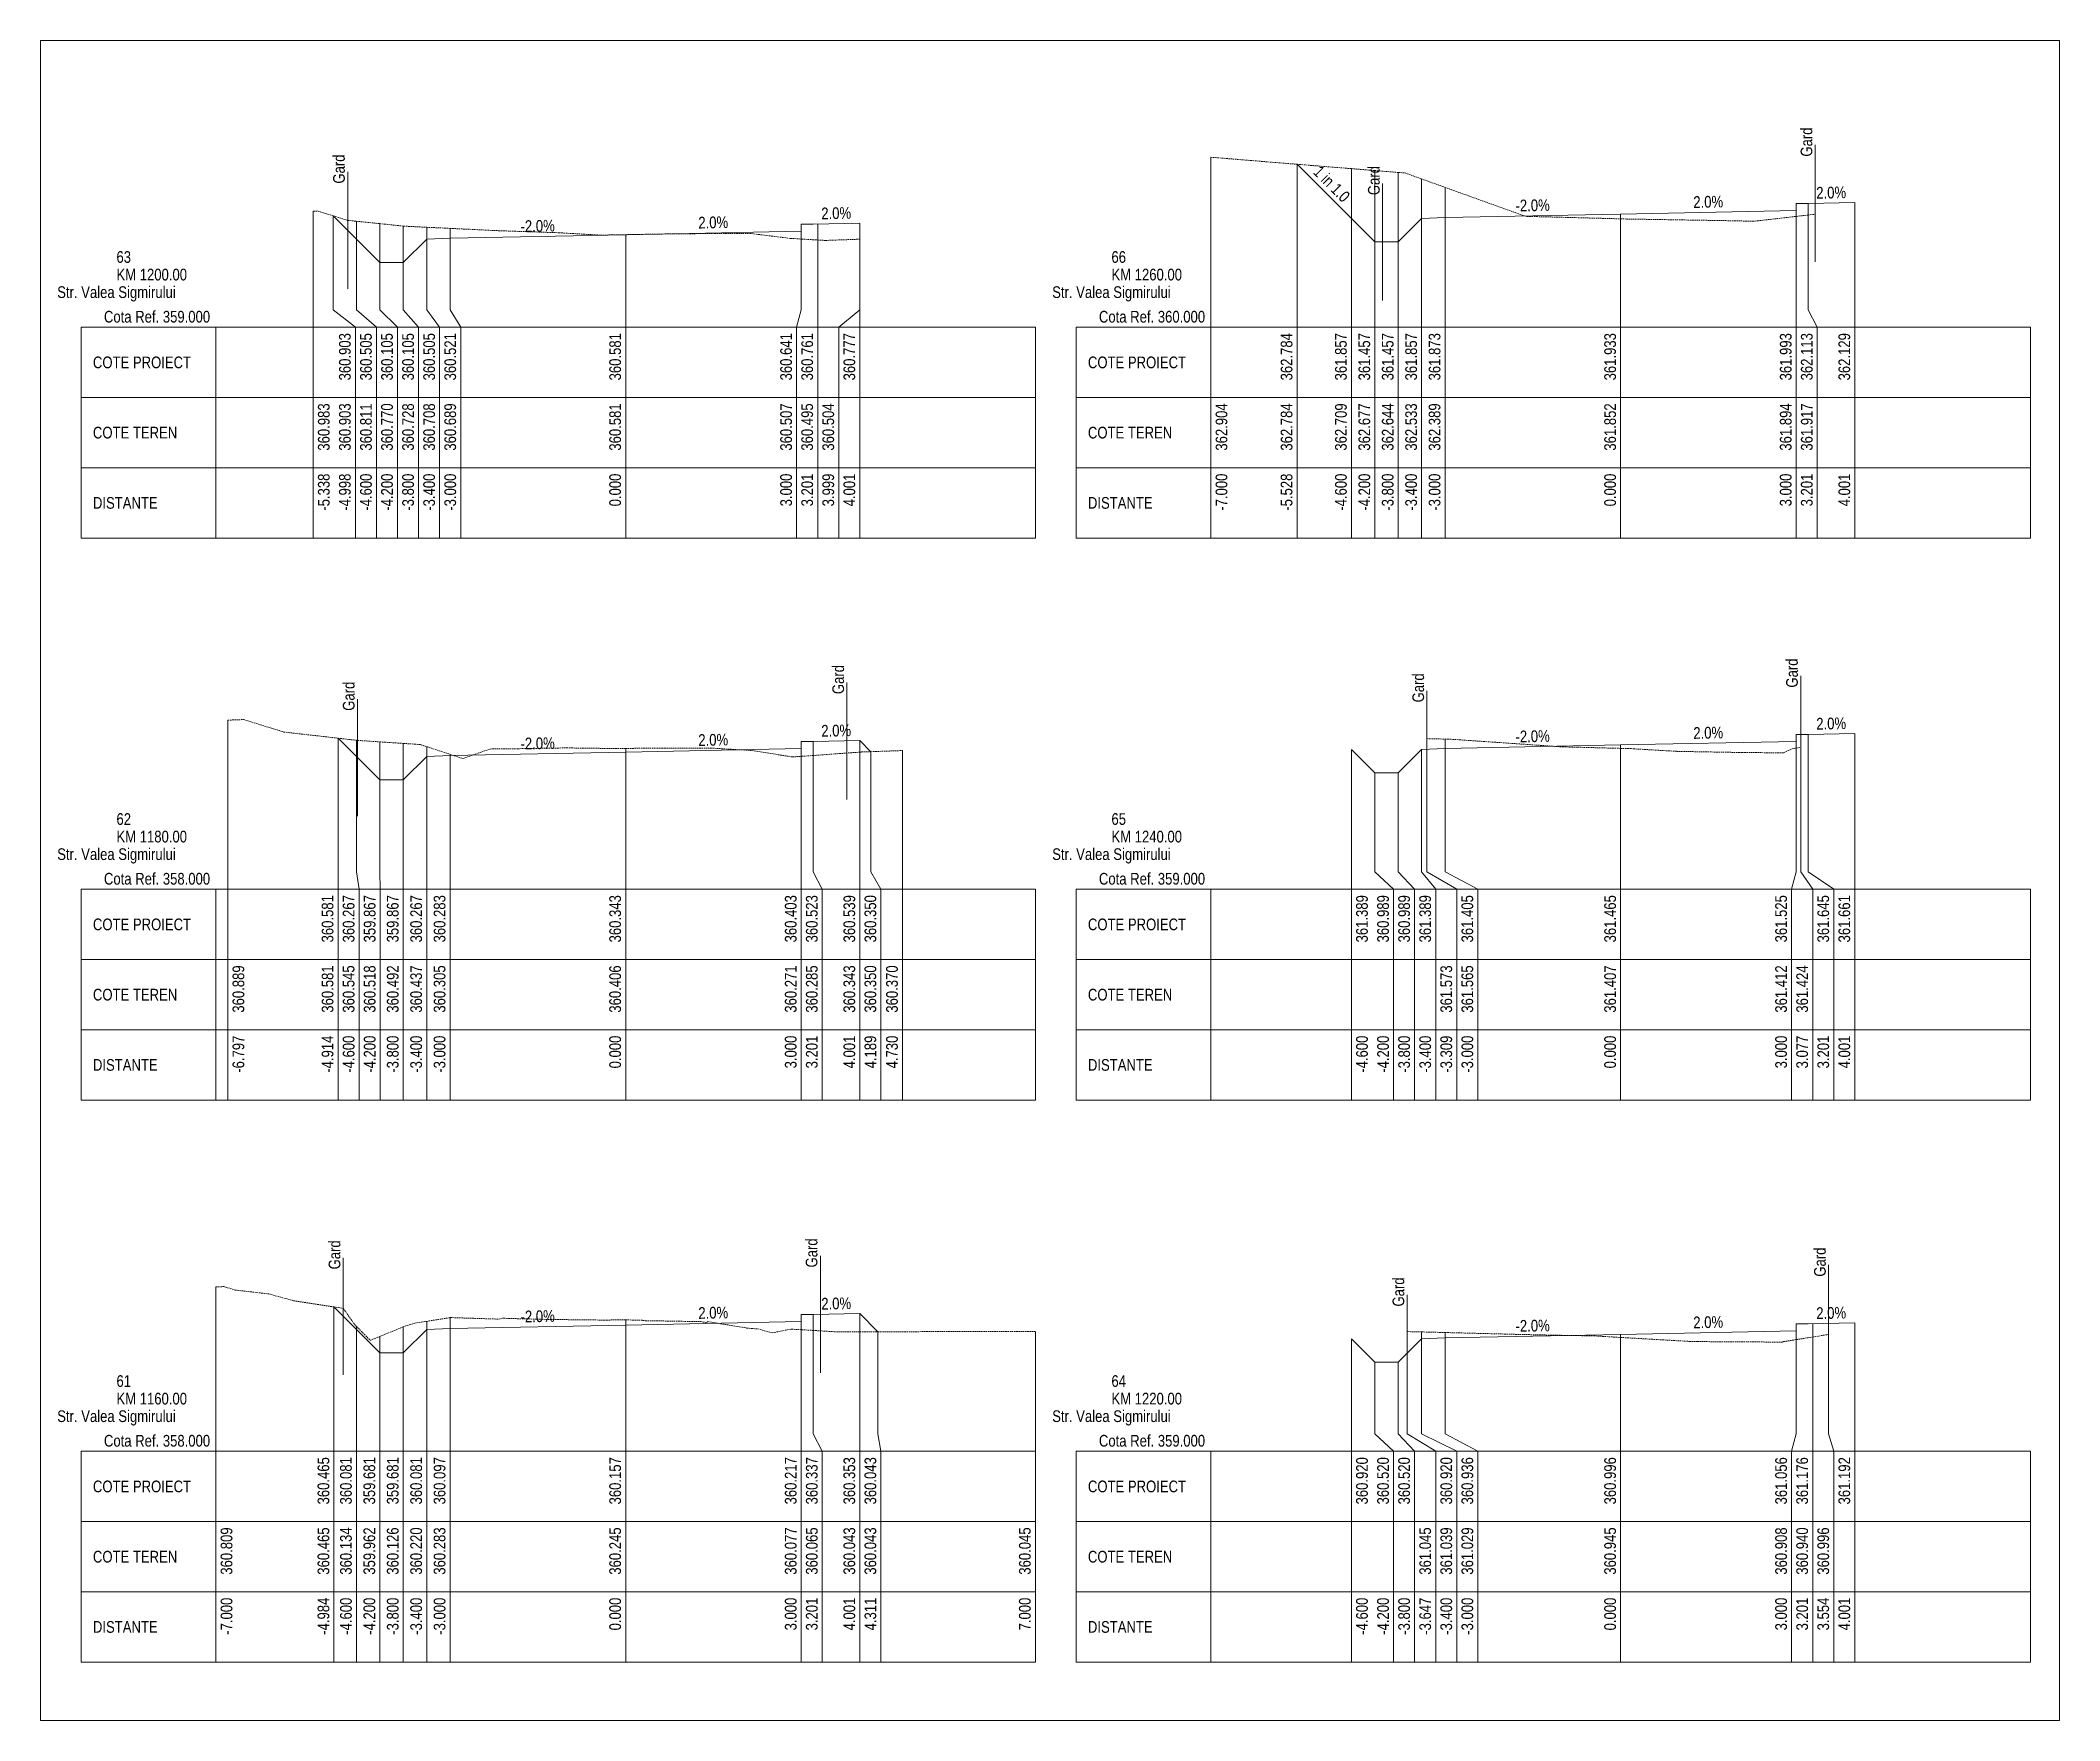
# Paper-space layout 'Str. Valea Sigmirului-XS-11' of a CAD drawing. Extents: x 0 to 345, y 0 to 287.
import ezdxf
from ezdxf.enums import TextEntityAlignment as Align

# ---------------------------------------------------------------- set-up
doc = ezdxf.new("R2010")
doc.units = 0
doc.linetypes.add('DASHED2', pattern=[0.375, 0.25, -0.125])
doc.layers.add('ARD-No Plot', color=1, linetype='Continuous', lineweight=0, plot=False)
for name, color, linetype, lineweight in [('Cartus', 7, 'Continuous', 0), ('DESIGN-TEXT', 7, 'Continuous', 0), ('EXISTING-TEXT', 7, 'Continuous', 0), ('LINES', 7, 'Continuous', 0), ('Text', 7, 'Continuous', 0), ('X-RL', 7, 'Continuous', 0), ('XPLOT-DESIGN', 5, 'Continuous', 0), ('XPLOT-EXISTING', 3, 'DASHED2', 0), ('XPLOT-GRADE', 7, 'Continuous', 0), ('XPLOT-KM', 7, 'Continuous', 0), ('XPLOT-TITLE', 7, 'Continuous', 0)]:
    doc.layers.add(name, color=color, linetype=linetype, lineweight=lineweight)
doc.styles.add('Arial', font='arial.ttf', dxfattribs={"width": 0.8})

# ---------------------------------------------------------------- blocks, each defined once
blk = doc.blocks.new('A3_TRANSV_ALIN_TIRENA')
at = {"layer": 'Cartus'}
blk.add_lwpolyline([(0, 0), (0, 287), (345, 287), (345, 0)], close=True, dxfattribs=at)

psp = doc.layouts.new('Str. Valea Sigmirului-XS-11')

# ---------------------------------------------------------------- linework, layer by layer
at = {"layer": 'LINES'}
for p, q in [((303.25, 269.15), (303.25, 249.15)), ((200, 241), (200, 267.04)), ((200, 241), (200, 267.04)), ((200, 241), (200, 267.04)), ((200, 241), (200, 267.04)), ((214.72, 241), (214.72, 265.84)), ((214.72, 241), (214.72, 265.84)), ((214.72, 241), (214.72, 265.84)), ((52.51, 264.54), (52.51, 244.54)), ((224, 241), (224, 265.09)), ((224, 241), (224, 265.09)), ((224, 241), (224, 265.09)), ((228, 241), (228, 264.77)), ((228, 241), (228, 264.77)), ((228, 241), (228, 264.77)), ((229.33, 262.57), (229.33, 242.57)), ((232, 241), (232, 264.44)), ((232, 241), (232, 264.44)), ((232, 241), (232, 264.44)), ((236, 241), (236, 263.33)), ((236, 241), (236, 263.33)), ((236, 241), (236, 263.33)), ((240, 241), (240, 261.89)), ((240, 241), (240, 261.89)), ((240, 241), (240, 261.89)), ((302.01, 241), (302.01, 259.13)), ((302.01, 241), (302.01, 259.13)), ((302.01, 241), (302.01, 259.13)), ((310.01, 241), (310.01, 259.29)), ((46.62, 241), (46.62, 257.83)), ((46.62, 241), (46.62, 257.83)), ((50.02, 241), (50.02, 257.03)), ((50.02, 241), (50.02, 257.03)), ((50.02, 241), (50.02, 257.03)), ((54, 241), (54, 256.11)), ((54, 241), (54, 256.11)), ((54, 241), (54, 256.11)), ((58, 241), (58, 255.7)), ((58, 241), (58, 255.7)), ((58, 241), (58, 255.7)), ((132.81, 202), (132.81, 255.61)), ((132.81, 202), (132.81, 255.61)), ((132.81, 202), (132.81, 255.61)), ((140.01, 241), (140.01, 255.77)), ((270, 241), (270, 257.33)), ((270, 241), (270, 257.33)), ((270, 241), (270, 257.33)), ((300, 241), (300, 257.93)), ((300, 241), (300, 257.93)), ((300, 241), (300, 257.93)), ((62, 241), (62, 255.28)), ((62, 241), (62, 255.28)), ((62, 241), (62, 255.28)), ((66, 241), (66, 255.08)), ((66, 241), (66, 255.08)), ((66, 241), (66, 255.08)), ((70, 241), (70, 254.89)), ((70, 241), (70, 254.89)), ((70, 241), (70, 254.89)), ((100, 241), (100, 253.81)), ((100, 241), (100, 253.81)), ((100, 241), (100, 253.81)), ((130, 241), (130, 254.41)), ((130, 241), (130, 254.41)), ((130, 241), (130, 254.41)), ((139.99, 241), (139.99, 253.04)), ((139.99, 241), (139.99, 253.04)), ((46.62, 238), (46.62, 241)), ((46.62, 238), (46.62, 241)), ((53.82, 238), (50.02, 241)), ((53.82, 238), (50.02, 241)), ((53.82, 238), (50.02, 241)), ((57.42, 238), (54, 241)), ((57.42, 238), (54, 241)), ((57.42, 238), (54, 241)), ((61.02, 238), (58, 241)), ((61.02, 238), (58, 241)), ((61.02, 238), (58, 241)), ((64.62, 238), (62, 241)), ((64.62, 238), (62, 241)), ((64.62, 238), (62, 241)), ((68.22, 238), (66, 241)), ((68.22, 238), (66, 241)), ((68.22, 238), (66, 241)), ((71.82, 238), (70, 241)), ((71.82, 238), (70, 241)), ((71.82, 238), (70, 241)), ((100, 238), (100, 241)), ((100, 238), (100, 241)), ((100, 238), (100, 241)), ((129.21, 238), (130, 241)), ((129.21, 238), (130, 241)), ((129.21, 238), (130, 241)), ((136.41, 238), (139.99, 241)), ((136.41, 238), (139.99, 241)), ((140.01, 238), (140.01, 241)), ((200, 238), (200, 241)), ((200, 238), (200, 241)), ((200, 238), (200, 241)), ((200, 238), (200, 241)), ((214.72, 238), (214.72, 241)), ((214.72, 238), (214.72, 241)), ((214.72, 238), (214.72, 241)), ((224, 238), (224, 241)), ((224, 238), (224, 241)), ((224, 238), (224, 241)), ((228, 238), (228, 241)), ((228, 238), (228, 241)), ((228, 238), (228, 241)), ((232, 238), (232, 241)), ((232, 238), (232, 241)), ((232, 238), (232, 241)), ((236, 238), (236, 241)), ((236, 238), (236, 241)), ((236, 238), (236, 241)), ((240, 238), (240, 241)), ((240, 238), (240, 241)), ((240, 238), (240, 241)), ((270, 238), (270, 241)), ((270, 238), (270, 241)), ((270, 238), (270, 241)), ((300, 238), (300, 241)), ((300, 238), (300, 241)), ((300, 238), (300, 241)), ((303.6, 238), (302.01, 241)), ((303.6, 238), (302.01, 241)), ((303.6, 238), (302.01, 241)), ((310.01, 238), (310.01, 241)), ((6.98, 226), (6.98, 238)), ((6.98, 238), (30, 238)), ((30, 202), (30, 238)), ((30, 238), (170, 238)), ((46.62, 202), (46.62, 238)), ((46.62, 202), (46.62, 238)), ((53.82, 202), (53.82, 238)), ((53.82, 202), (53.82, 238)), ((53.82, 202), (53.82, 238)), ((57.42, 202), (57.42, 238)), ((57.42, 202), (57.42, 238)), ((57.42, 202), (57.42, 238)), ((61.02, 202), (61.02, 238)), ((61.02, 202), (61.02, 238)), ((61.02, 202), (61.02, 238)), ((64.62, 202), (64.62, 238)), ((64.62, 202), (64.62, 238)), ((64.62, 202), (64.62, 238)), ((68.22, 202), (68.22, 238)), ((68.22, 202), (68.22, 238)), ((68.22, 202), (68.22, 238)), ((71.82, 202), (71.82, 238)), ((71.82, 202), (71.82, 238)), ((71.82, 202), (71.82, 238)), ((100, 202), (100, 238)), ((100, 202), (100, 238)), ((100, 202), (100, 238)), ((129.21, 202), (129.21, 238)), ((129.21, 202), (129.21, 238)), ((129.21, 202), (129.21, 238)), ((136.41, 202), (136.41, 238)), ((136.41, 202), (136.41, 238)), ((140.01, 202), (140.01, 238)), ((170, 202), (170, 238)), ((176.98, 226), (176.98, 238)), ((176.98, 238), (200, 238)), ((200, 202), (200, 238)), ((200, 202), (200, 238)), ((200, 202), (200, 238)), ((200, 202), (200, 238)), ((200, 202), (200, 238)), ((200, 238), (340, 238)), ((214.72, 202), (214.72, 238)), ((214.72, 202), (214.72, 238)), ((214.72, 202), (214.72, 238)), ((224, 202), (224, 238)), ((224, 202), (224, 238)), ((224, 202), (224, 238)), ((228, 202), (228, 238)), ((228, 202), (228, 238)), ((228, 202), (228, 238)), ((232, 202), (232, 238)), ((232, 202), (232, 238)), ((232, 202), (232, 238)), ((236, 202), (236, 238)), ((236, 202), (236, 238)), ((236, 202), (236, 238)), ((240, 202), (240, 238)), ((240, 202), (240, 238)), ((240, 202), (240, 238)), ((270, 202), (270, 238)), ((270, 202), (270, 238)), ((270, 202), (270, 238)), ((300, 202), (300, 238)), ((300, 202), (300, 238)), ((300, 202), (300, 238)), ((303.6, 202), (303.6, 238)), ((303.6, 202), (303.6, 238)), ((303.6, 202), (303.6, 238)), ((310.01, 202), (310.01, 238)), ((340, 202), (340, 238)), ((6.98, 214), (6.98, 226)), ((6.98, 226), (30, 226)), ((30, 226), (6.98, 226)), ((30, 226), (170, 226)), ((176.98, 214), (176.98, 226)), ((176.98, 226), (200, 226)), ((200, 226), (176.98, 226)), ((200, 226), (340, 226)), ((6.98, 202), (6.98, 214)), ((6.98, 214), (30, 214)), ((30, 214), (6.98, 214)), ((30, 214), (170, 214)), ((176.98, 202), (176.98, 214)), ((176.98, 214), (200, 214)), ((200, 214), (176.98, 214)), ((200, 214), (340, 214)), ((30, 202), (6.98, 202)), ((30, 202), (170, 202)), ((200, 202), (176.98, 202)), ((200, 202), (340, 202)), ((137.81, 177.34), (137.81, 157.34)), ((300.77, 178.45), (300.77, 158.45)), ((54.18, 174.49), (54.18, 154.49)), ((236.91, 175.92), (236.91, 155.92)), ((32.03, 145), (32.03, 170.89)), ((32.03, 145), (32.03, 170.89)), ((50.86, 145), (50.86, 167.81)), ((50.86, 145), (50.86, 167.81)), ((50.86, 145), (50.86, 167.81)), ((54, 145), (54, 167.45)), ((54, 145), (54, 167.45)), ((54, 145), (54, 167.45)), ((58, 145), (58, 167.18)), ((58, 145), (58, 167.18)), ((58, 145), (58, 167.18)), ((62, 145), (62, 166.92)), ((62, 145), (62, 166.92)), ((62, 145), (62, 166.92)), ((66, 145), (66, 166.37)), ((66, 145), (66, 166.37)), ((66, 145), (66, 166.37)), ((100, 145), (100, 166.06)), ((100, 145), (100, 166.06)), ((100, 145), (100, 166.06)), ((130, 145), (130, 166.03)), ((130, 145), (130, 166.03)), ((130, 145), (130, 166.03)), ((132.01, 145), (132.01, 167.23)), ((132.01, 145), (132.01, 167.23)), ((132.01, 145), (132.01, 167.23)), ((140.01, 145), (140.01, 167.39)), ((140.01, 145), (140.01, 167.39)), ((140.01, 145), (140.01, 167.39)), ((147.3, 145), (147.3, 165.7)), ((147.3, 145), (147.3, 165.7)), ((224, 145), (224, 165.89)), ((236, 145), (236, 165.89)), ((236.91, 145), (236.91, 167.73)), ((236.91, 145), (236.91, 167.73)), ((240, 145), (240, 167.65)), ((240, 145), (240, 167.65)), ((240, 145), (240, 167.65)), ((270, 145), (270, 166.65)), ((270, 145), (270, 166.65)), ((270, 145), (270, 166.65)), ((300, 145), (300, 167.25)), ((300, 145), (300, 167.25)), ((300, 145), (300, 167.25)), ((300.77, 145), (300.77, 166.24)), ((300.77, 145), (300.77, 166.24)), ((302.01, 145), (302.01, 168.45)), ((310.01, 145), (310.01, 168.61)), ((70, 145), (70, 165.05)), ((70, 145), (70, 165.05)), ((70, 145), (70, 165.05)), ((141.89, 145), (141.89, 165.5)), ((141.89, 145), (141.89, 165.5)), ((141.89, 145), (141.89, 165.5)), ((228, 145), (228, 161.89)), ((232, 145), (232, 161.89)), ((32.03, 142), (32.03, 145)), ((32.03, 142), (32.03, 145)), ((50.86, 142), (50.86, 145)), ((50.86, 142), (50.86, 145)), ((50.86, 142), (50.86, 145)), ((54.46, 142), (54, 145)), ((54.46, 142), (54, 145)), ((54.46, 142), (54, 145)), ((58.06, 142), (58, 145)), ((58.06, 142), (58, 145)), ((58.06, 142), (58, 145)), ((62, 142), (62, 145)), ((62, 142), (62, 145)), ((62, 142), (62, 145)), ((66, 142), (66, 145)), ((66, 142), (66, 145)), ((66, 142), (66, 145)), ((70, 142), (70, 145)), ((70, 142), (70, 145)), ((70, 142), (70, 145)), ((100, 142), (100, 145)), ((100, 142), (100, 145)), ((100, 142), (100, 145)), ((130, 142), (130, 145)), ((130, 142), (130, 145)), ((130, 142), (130, 145)), ((133.6, 142), (132.01, 145)), ((133.6, 142), (132.01, 145)), ((133.6, 142), (132.01, 145)), ((140.01, 142), (140.01, 145)), ((140.01, 142), (140.01, 145)), ((140.01, 142), (140.01, 145)), ((143.61, 142), (141.89, 145)), ((143.61, 142), (141.89, 145)), ((143.61, 142), (141.89, 145)), ((147.3, 142), (147.3, 145)), ((147.3, 142), (147.3, 145)), ((224, 142), (224, 145)), ((231.2, 142), (228, 145)), ((234.8, 142), (232, 145)), ((238.4, 142), (236, 145)), ((242, 142), (236.91, 145)), ((242, 142), (236.91, 145)), ((245.6, 142), (240, 145)), ((245.6, 142), (240, 145)), ((245.6, 142), (240, 145)), ((270, 142), (270, 145)), ((270, 142), (270, 145)), ((270, 142), (270, 145)), ((299.21, 142), (300, 145)), ((299.21, 142), (300, 145)), ((299.21, 142), (300, 145)), ((302.81, 142), (300.77, 145)), ((302.81, 142), (300.77, 145)), ((306.41, 142), (302.01, 145)), ((310.01, 142), (310.01, 145)), ((6.98, 130), (6.98, 142)), ((6.98, 142), (30, 142)), ((30, 106), (30, 142)), ((30, 142), (170, 142)), ((32.03, 106), (32.03, 142)), ((32.03, 106), (32.03, 142)), ((50.86, 106), (50.86, 142)), ((50.86, 106), (50.86, 142)), ((50.86, 106), (50.86, 142)), ((54.46, 106), (54.46, 142)), ((54.46, 106), (54.46, 142)), ((54.46, 106), (54.46, 142)), ((58.06, 106), (58.06, 142)), ((58.06, 106), (58.06, 142)), ((58.06, 106), (58.06, 142)), ((62, 106), (62, 142)), ((62, 106), (62, 142)), ((62, 106), (62, 142)), ((66, 106), (66, 142)), ((66, 106), (66, 142)), ((66, 106), (66, 142)), ((70, 106), (70, 142)), ((70, 106), (70, 142)), ((70, 106), (70, 142)), ((100, 106), (100, 142)), ((100, 106), (100, 142)), ((100, 106), (100, 142)), ((130, 106), (130, 142)), ((130, 106), (130, 142)), ((130, 106), (130, 142)), ((133.6, 106), (133.6, 142)), ((133.6, 106), (133.6, 142)), ((133.6, 106), (133.6, 142)), ((140.01, 106), (140.01, 142)), ((140.01, 106), (140.01, 142)), ((140.01, 106), (140.01, 142)), ((143.61, 106), (143.61, 142)), ((143.61, 106), (143.61, 142)), ((143.61, 106), (143.61, 142)), ((147.3, 106), (147.3, 142)), ((147.3, 106), (147.3, 142)), ((170, 106), (170, 142)), ((176.98, 130), (176.98, 142)), ((176.98, 142), (200, 142)), ((200, 106), (200, 142)), ((200, 142), (340, 142)), ((224, 106), (224, 142)), ((231.2, 106), (231.2, 142)), ((234.8, 106), (234.8, 142)), ((238.4, 106), (238.4, 142)), ((242, 106), (242, 142)), ((242, 106), (242, 142)), ((245.6, 106), (245.6, 142)), ((245.6, 106), (245.6, 142)), ((245.6, 106), (245.6, 142)), ((270, 106), (270, 142)), ((270, 106), (270, 142)), ((270, 106), (270, 142)), ((299.21, 106), (299.21, 142)), ((299.21, 106), (299.21, 142)), ((299.21, 106), (299.21, 142)), ((302.81, 106), (302.81, 142)), ((302.81, 106), (302.81, 142)), ((306.41, 106), (306.41, 142)), ((310.01, 106), (310.01, 142)), ((340, 106), (340, 142)), ((6.98, 118), (6.98, 130)), ((6.98, 130), (30, 130)), ((30, 130), (6.98, 130)), ((30, 130), (170, 130)), ((176.98, 118), (176.98, 130)), ((176.98, 130), (200, 130)), ((200, 130), (176.98, 130)), ((200, 130), (340, 130)), ((6.98, 106), (6.98, 118)), ((6.98, 118), (30, 118)), ((30, 118), (6.98, 118)), ((30, 118), (170, 118)), ((176.98, 106), (176.98, 118)), ((176.98, 118), (200, 118)), ((200, 118), (176.98, 118)), ((200, 118), (340, 118)), ((30, 106), (6.98, 106)), ((30, 106), (170, 106)), ((200, 106), (176.98, 106)), ((200, 106), (340, 106)), ((133.26, 79.4), (133.26, 59.4)), ((51.75, 79.07), (51.75, 59.07)), ((305.54, 77.83), (305.54, 57.83)), ((30, 49), (30, 74.09)), ((30, 49), (30, 74.09)), ((233.53, 72.73), (233.53, 52.73)), ((50.16, 49), (50.16, 70.65)), ((50.16, 49), (50.16, 70.65)), ((50.16, 49), (50.16, 70.65)), ((132.01, 49), (132.01, 69.37)), ((132.01, 49), (132.01, 69.37)), ((132.01, 49), (132.01, 69.37)), ((140.01, 49), (140.01, 69.53)), ((140.01, 49), (140.01, 69.53)), ((140.01, 49), (140.01, 69.53)), ((54, 49), (54, 67.34)), ((54, 49), (54, 67.34)), ((54, 49), (54, 67.34)), ((58, 49), (58, 65.62)), ((58, 49), (58, 65.62)), ((58, 49), (58, 65.62)), ((62, 49), (62, 67.26)), ((62, 49), (62, 67.26)), ((62, 49), (62, 67.26)), ((66, 49), (66, 68.2)), ((66, 49), (66, 68.2)), ((66, 49), (66, 68.2)), ((70, 49), (70, 68.83)), ((70, 49), (70, 68.83)), ((70, 49), (70, 68.83)), ((100, 49), (100, 68.45)), ((100, 49), (100, 68.45)), ((100, 49), (100, 68.45)), ((130, 49), (130, 68.17)), ((130, 49), (130, 68.17)), ((130, 49), (130, 68.17)), ((143.11, 49), (143.11, 66.43)), ((143.11, 49), (143.11, 66.43)), ((143.11, 49), (143.11, 66.43)), ((170, 49), (170, 66.45)), ((170, 49), (170, 66.45)), ((233.53, 49), (233.53, 66.45)), ((233.53, 49), (233.53, 66.45)), ((236, 49), (236, 66.39)), ((236, 49), (236, 66.39)), ((236, 49), (236, 66.39)), ((240, 49), (240, 66.29)), ((240, 49), (240, 66.29)), ((240, 49), (240, 66.29)), ((270, 49), (270, 65.96)), ((270, 49), (270, 65.96)), ((270, 49), (270, 65.96)), ((300, 49), (300, 66.56)), ((300, 49), (300, 66.56)), ((300, 49), (300, 66.56)), ((302.81, 10), (302.81, 67.76)), ((302.81, 10), (302.81, 67.76)), ((302.81, 10), (302.81, 67.76)), ((305.54, 49), (305.54, 65.96)), ((305.54, 49), (305.54, 65.96)), ((310.01, 49), (310.01, 67.92)), ((224, 49), (224, 65.2)), ((228, 49), (228, 61.2)), ((232, 49), (232, 61.2)), ((30, 46), (30, 49)), ((30, 46), (30, 49)), ((50.16, 46), (50.16, 49)), ((50.16, 46), (50.16, 49)), ((50.16, 46), (50.16, 49)), ((54, 46), (54, 49)), ((54, 46), (54, 49)), ((54, 46), (54, 49)), ((58, 46), (58, 49)), ((58, 46), (58, 49)), ((58, 46), (58, 49)), ((62, 46), (62, 49)), ((62, 46), (62, 49)), ((62, 46), (62, 49)), ((66, 46), (66, 49)), ((66, 46), (66, 49)), ((66, 46), (66, 49)), ((70, 46), (70, 49)), ((70, 46), (70, 49)), ((70, 46), (70, 49)), ((100, 46), (100, 49)), ((100, 46), (100, 49)), ((100, 46), (100, 49)), ((130, 46), (130, 49)), ((130, 46), (130, 49)), ((130, 46), (130, 49)), ((133.6, 46), (132.01, 49)), ((133.6, 46), (132.01, 49)), ((133.6, 46), (132.01, 49)), ((140.01, 46), (140.01, 49)), ((140.01, 46), (140.01, 49)), ((140.01, 46), (140.01, 49)), ((143.61, 46), (143.11, 49)), ((143.61, 46), (143.11, 49)), ((143.61, 46), (143.11, 49)), ((170, 46), (170, 49)), ((170, 46), (170, 49)), ((224, 46), (224, 49)), ((231.2, 46), (228, 49)), ((234.8, 46), (232, 49)), ((238.4, 46), (233.53, 49)), ((238.4, 46), (233.53, 49)), ((242, 46), (236, 49)), ((242, 46), (236, 49)), ((242, 46), (236, 49)), ((245.6, 46), (240, 49)), ((245.6, 46), (240, 49)), ((245.6, 46), (240, 49)), ((270, 46), (270, 49)), ((270, 46), (270, 49)), ((270, 46), (270, 49)), ((299.21, 46), (300, 49)), ((299.21, 46), (300, 49)), ((299.21, 46), (300, 49)), ((306.41, 46), (305.54, 49)), ((306.41, 46), (305.54, 49)), ((310.01, 46), (310.01, 49)), ((6.98, 34), (6.98, 46)), ((6.98, 46), (30, 46)), ((30, 10), (30, 46)), ((30, 10), (30, 46)), ((30, 10), (30, 46)), ((30, 46), (170, 46)), ((50.16, 10), (50.16, 46)), ((50.16, 10), (50.16, 46)), ((50.16, 10), (50.16, 46)), ((54, 10), (54, 46)), ((54, 10), (54, 46)), ((54, 10), (54, 46)), ((58, 10), (58, 46)), ((58, 10), (58, 46)), ((58, 10), (58, 46)), ((62, 10), (62, 46)), ((62, 10), (62, 46)), ((62, 10), (62, 46)), ((66, 10), (66, 46)), ((66, 10), (66, 46)), ((66, 10), (66, 46)), ((70, 10), (70, 46)), ((70, 10), (70, 46)), ((70, 10), (70, 46)), ((100, 10), (100, 46)), ((100, 10), (100, 46)), ((100, 10), (100, 46)), ((130, 10), (130, 46)), ((130, 10), (130, 46)), ((130, 10), (130, 46)), ((133.6, 10), (133.6, 46)), ((133.6, 10), (133.6, 46)), ((133.6, 10), (133.6, 46)), ((140.01, 10), (140.01, 46)), ((140.01, 10), (140.01, 46)), ((140.01, 10), (140.01, 46)), ((143.61, 10), (143.61, 46)), ((143.61, 10), (143.61, 46)), ((143.61, 10), (143.61, 46)), ((170, 10), (170, 46)), ((170, 10), (170, 46)), ((170, 10), (170, 46)), ((176.98, 34), (176.98, 46)), ((176.98, 46), (200, 46)), ((200, 10), (200, 46)), ((200, 46), (340, 46)), ((224, 10), (224, 46)), ((231.2, 10), (231.2, 46)), ((234.8, 10), (234.8, 46)), ((238.4, 10), (238.4, 46)), ((238.4, 10), (238.4, 46)), ((242, 10), (242, 46)), ((242, 10), (242, 46)), ((242, 10), (242, 46)), ((245.6, 10), (245.6, 46)), ((245.6, 10), (245.6, 46)), ((245.6, 10), (245.6, 46)), ((270, 10), (270, 46)), ((270, 10), (270, 46)), ((270, 10), (270, 46)), ((299.21, 10), (299.21, 46)), ((299.21, 10), (299.21, 46)), ((299.21, 10), (299.21, 46)), ((306.41, 10), (306.41, 46)), ((306.41, 10), (306.41, 46)), ((310.01, 10), (310.01, 46)), ((340, 10), (340, 46)), ((6.98, 22), (6.98, 34)), ((6.98, 34), (30, 34)), ((30, 34), (6.98, 34)), ((30, 34), (170, 34)), ((176.98, 22), (176.98, 34)), ((176.98, 34), (200, 34)), ((200, 34), (176.98, 34)), ((200, 34), (340, 34)), ((6.98, 10), (6.98, 22)), ((6.98, 22), (30, 22)), ((30, 22), (6.98, 22)), ((30, 22), (170, 22)), ((176.98, 10), (176.98, 22)), ((176.98, 22), (200, 22)), ((200, 22), (176.98, 22)), ((200, 22), (340, 22)), ((30, 10), (6.98, 10)), ((30, 10), (170, 10)), ((200, 10), (176.98, 10)), ((200, 10), (340, 10))]:
    psp.add_line(p, q, dxfattribs=at)
at = {"layer": 'XPLOT-DESIGN'}
for p, q in [((214.72, 265.84), (224, 256.57)), ((300, 257.93), (300.01, 259.13)), ((300.01, 259.13), (302.01, 259.13)), ((302.01, 259.13), (310.01, 259.29)), ((50.02, 257.03), (54, 253.05)), ((130, 254.41), (130.01, 255.61)), ((130.01, 255.61), (132.01, 255.61)), ((132.01, 255.61), (140.01, 255.77)), ((224, 256.57), (228, 252.57)), ((232, 252.57), (236, 256.57)), ((236, 256.57), (240, 256.73)), ((240, 256.73), (270, 257.33)), ((270, 257.33), (300, 257.93)), ((54, 253.05), (58, 249.05)), ((62, 249.05), (66, 253.05)), ((66, 253.05), (70, 253.21)), ((70, 253.21), (100, 253.81)), ((100, 253.81), (130, 254.41)), ((228, 252.57), (232, 252.57)), ((58, 249.05), (62, 249.05)), ((50.86, 167.81), (54, 164.67)), ((100, 165.43), (130, 166.03)), ((130, 166.03), (130.01, 167.23)), ((130.01, 167.23), (132.01, 167.23)), ((132.01, 167.23), (140.01, 167.39)), ((140.01, 167.39), (141.89, 165.5)), ((224, 165.89), (228, 161.89)), ((232, 161.89), (236, 165.89)), ((236, 165.89), (240, 166.05)), ((240, 166.05), (270, 166.65)), ((270, 166.65), (300, 167.25)), ((300, 167.25), (300.01, 168.45)), ((300.01, 168.45), (302.01, 168.45)), ((302.01, 168.45), (310.01, 168.61)), ((54, 164.67), (58, 160.67)), ((62, 160.67), (66, 164.67)), ((66, 164.67), (70, 164.83)), ((70, 164.83), (100, 165.43)), ((58, 160.67), (62, 160.67)), ((228, 161.89), (232, 161.89)), ((50.16, 70.65), (54, 66.81)), ((130, 68.17), (130.01, 69.37)), ((130.01, 69.37), (132.01, 69.37)), ((132.01, 69.37), (140.01, 69.53)), ((140.01, 69.53), (143.11, 66.43)), ((54, 66.81), (58, 62.81)), ((62, 62.81), (66, 66.81)), ((66, 66.81), (70, 66.97)), ((70, 66.97), (100, 67.57)), ((100, 67.57), (130, 68.17)), ((240, 65.36), (270, 65.96)), ((270, 65.96), (300, 66.56)), ((300, 66.56), (300.01, 67.76)), ((300.01, 67.76), (302.01, 67.76)), ((302.01, 67.76), (310.01, 67.92)), ((58, 62.81), (62, 62.81)), ((224, 65.2), (228, 61.2)), ((232, 61.2), (236, 65.2)), ((236, 65.2), (240, 65.36)), ((228, 61.2), (232, 61.2))]:
    psp.add_line(p, q, dxfattribs=at)
at = {"layer": 'XPLOT-EXISTING'}
for p, q in [((200, 267.04), (200, 267.04)), ((200, 267.04), (214.72, 265.84)), ((214.72, 265.84), (224, 265.09)), ((224, 265.09), (228, 264.77)), ((228, 264.77), (232, 264.44)), ((232, 264.44), (233.16, 264.35)), ((233.16, 264.35), (236, 263.33)), ((236, 263.33), (240, 261.89)), ((240, 261.89), (253.57, 257.01)), ((46.62, 257.83), (47.34, 257.86)), ((47.34, 257.86), (50.02, 257.03)), ((50.02, 257.03), (52.51, 256.26)), ((52.51, 256.26), (54, 256.11)), ((54, 256.11), (58, 255.7)), ((58, 255.7), (62, 255.28)), ((253.57, 257.01), (254.02, 256.93)), ((254.02, 256.93), (255.62, 256.9)), ((255.62, 256.9), (270, 256.52)), ((270, 256.52), (270, 256.52)), ((270, 256.52), (270.98, 256.49)), ((270.98, 256.49), (288.66, 256.2)), ((288.66, 256.2), (292.11, 256.12)), ((292.11, 256.12), (292.96, 256.13)), ((292.96, 256.13), (300, 256.94)), ((300, 256.94), (302.01, 257.17)), ((302.01, 257.17), (303.25, 257.31)), ((62, 255.28), (62.1, 255.27)), ((62.1, 255.27), (66, 255.08)), ((66, 255.08), (70, 254.89)), ((70, 254.89), (78.34, 254.49)), ((78.34, 254.49), (88.63, 254.14)), ((88.63, 254.14), (95.67, 253.74)), ((95.67, 253.74), (100, 253.81)), ((100, 253.81), (105.61, 253.92)), ((100, 253.81), (100, 253.81)), ((105.61, 253.92), (115.14, 254.02)), ((115.14, 254.02), (121.53, 253.99)), ((121.53, 253.99), (128.17, 253.18)), ((128.17, 253.18), (130, 253.07)), ((130, 253.07), (132.01, 252.95)), ((132.01, 252.95), (134.16, 252.83)), ((134.16, 252.83), (139.99, 253.04)), ((32.03, 170.89), (34.71, 170.99)), ((34.71, 170.99), (41.6, 168.86)), ((41.6, 168.86), (50.86, 167.81)), ((50.86, 167.81), (54, 167.45)), ((54, 167.45), (54.18, 167.43)), ((54.18, 167.43), (58, 167.18)), ((58, 167.18), (62, 166.92)), ((62, 166.92), (64.92, 166.72)), ((64.92, 166.72), (66, 166.37)), ((66, 166.37), (70, 165.05)), ((72.18, 164.33), (76.83, 165.96)), ((76.83, 165.96), (81.57, 166.01)), ((81.57, 166.01), (89.95, 166.15)), ((89.95, 166.15), (98.23, 166.04)), ((98.23, 166.04), (100, 166.06)), ((100, 166.06), (106.21, 166.13)), ((100, 166.06), (100, 166.06)), ((106.21, 166.13), (114.47, 166.12)), ((114.47, 166.12), (121.6, 165.71)), ((121.6, 165.71), (128.46, 164.6)), ((141.89, 165.5), (147.3, 165.7)), ((236.91, 167.73), (240, 167.65)), ((240, 167.65), (241.3, 167.61)), ((241.3, 167.61), (260.08, 166.32)), ((260.08, 166.32), (262.58, 166.27)), ((262.58, 166.27), (270, 166.07)), ((270, 166.07), (270, 166.07)), ((270, 166.07), (271.78, 166.02)), ((271.78, 166.02), (279.59, 165.56)), ((297.81, 165.31), (299.28, 166)), ((299.28, 166), (300, 166.12)), ((300, 166.12), (300.77, 166.24)), ((70, 165.05), (72.18, 164.33)), ((128.46, 164.6), (130, 164.71)), ((130, 164.71), (132.01, 164.85)), ((132.01, 164.85), (140.01, 165.43)), ((140.01, 165.43), (140.31, 165.45)), ((140.31, 165.45), (141.89, 165.5)), ((279.59, 165.56), (290.75, 165.36)), ((290.75, 165.36), (297.81, 165.31)), ((30, 74.09), (31.33, 74.13)), ((30, 74.09), (30, 74.09)), ((31.33, 74.13), (33.26, 73.54)), ((33.26, 73.54), (39.04, 72.88)), ((39.04, 72.88), (43.23, 71.73)), ((43.23, 71.73), (50.16, 70.65)), ((50.16, 70.65), (51.75, 70.41)), ((51.75, 70.41), (53.66, 67.69)), ((53.66, 67.69), (54, 67.34)), ((54, 67.34), (56.36, 64.95)), ((56.36, 64.95), (58, 65.62)), ((58, 65.62), (62, 67.26)), ((62, 67.26), (62.32, 67.39)), ((62.32, 67.39), (63.96, 67.89)), ((63.96, 67.89), (66, 68.2)), ((66, 68.2), (70, 68.83)), ((70, 68.83), (70.05, 68.84)), ((70.05, 68.84), (78.3, 68.58)), ((78.3, 68.58), (79.09, 68.76)), ((79.09, 68.76), (79.99, 68.69)), ((79.99, 68.69), (87.15, 68.52)), ((87.15, 68.52), (87.93, 68.51)), ((87.93, 68.51), (96.7, 68.41)), ((96.7, 68.41), (99.01, 68.47)), ((99.01, 68.47), (100, 68.45)), ((100, 68.45), (100, 68.45)), ((100, 68.45), (102.93, 68.37)), ((102.93, 68.37), (102.98, 68.32)), ((102.98, 68.32), (112.84, 68.15)), ((112.84, 68.15), (113.84, 67.96)), ((113.84, 67.96), (113.97, 68.17)), ((113.97, 68.17), (120.71, 67.05)), ((120.71, 67.05), (122.59, 66.9)), ((122.59, 66.9), (125.02, 66.24)), ((125.02, 66.24), (128.29, 66.87)), ((128.29, 66.87), (130, 66.77)), ((130, 66.77), (132.01, 66.65)), ((132.01, 66.65), (135.62, 66.43)), ((135.62, 66.43), (140.01, 66.43)), ((140.01, 66.43), (143.11, 66.43)), ((143.11, 66.43), (170, 66.45)), ((233.53, 66.45), (236, 66.39)), ((236, 66.39), (240, 66.29)), ((240, 66.29), (252.72, 65.96)), ((252.72, 65.96), (260.37, 65.8)), ((260.37, 65.8), (264.59, 65.73)), ((264.59, 65.73), (265.74, 65.7)), ((265.74, 65.7), (270, 65.45)), ((302.01, 65.4), (305.54, 65.96)), ((270, 65.45), (270, 65.45)), ((270, 65.45), (281.74, 64.77)), ((281.74, 64.77), (283.11, 64.74)), ((283.11, 64.74), (297.68, 64.65)), ((297.68, 64.65), (297.85, 64.73)), ((297.85, 64.73), (300, 65.08)), ((300, 65.08), (302.01, 65.4))]:
    psp.add_line(p, q, dxfattribs=at)

# ---------------------------------------------------------------- block references
at = {"layer": 'Cartus'}
psp.add_blockref('A3_TRANSV_ALIN_TIRENA', (0, 0), dxfattribs=at)

# ---------------------------------------------------------------- texts
at = {"layer": 'ARD-No Plot', "style": 'Arial', "width": 0.8}
for p in [(13, 243), (183, 243), (13, 147), (183, 147), (13, 51), (183, 51)]:
    psp.add_text('Str. Valea Sigmirului', height=2, dxfattribs=at).set_placement(p, align=Align.CENTER)
at = {"layer": 'DESIGN-TEXT', "style": 'Arial', "width": 0.8}
for s, p in [('360.903', (53.02, 237)), ('360.505', (56.62, 237)), ('360.105', (60.22, 237)), ('360.105', (63.82, 237)), ('360.505', (67.42, 237)), ('360.521', (71.02, 237)), ('360.581', (99.2, 237)), ('360.641', (128.41, 237)), ('360.761', (132.01, 237)), ('360.777', (139.21, 237)), ('362.784', (213.92, 237)), ('361.857', (223.2, 237)), ('361.457', (227.2, 237)), ('361.457', (231.2, 237)), ('361.857', (235.2, 237)), ('361.873', (239.2, 237)), ('361.933', (269.2, 237)), ('361.993', (299.2, 237)), ('362.113', (302.8, 237)), ('362.129', (309.21, 237)), ('360.581', (50.06, 141)), ('360.267', (53.66, 141)), ('359.867', (57.26, 141)), ('359.867', (61.2, 141)), ('360.267', (65.2, 141)), ('360.283', (69.2, 141)), ('360.343', (99.2, 141)), ('360.403', (129.2, 141)), ('360.523', (132.8, 141)), ('360.539', (139.21, 141)), ('360.350', (142.81, 141)), ('361.389', (226.8, 141)), ('360.989', (230.4, 141)), ('360.989', (234, 141)), ('361.389', (237.6, 141)), ('361.405', (244.8, 141)), ('361.465', (269.2, 141)), ('361.525', (298.41, 141)), ('361.645', (305.61, 141)), ('361.661', (309.21, 141)), ('360.465', (49.36, 45)), ('360.081', (53.2, 45)), ('359.681', (57.2, 45)), ('359.681', (61.2, 45)), ('360.081', (65.2, 45)), ('360.097', (69.2, 45)), ('360.157', (99.2, 45)), ('360.217', (129.2, 45)), ('360.337', (132.8, 45)), ('360.353', (139.21, 45)), ('360.043', (142.81, 45)), ('360.920', (226.8, 45)), ('360.520', (230.4, 45)), ('360.520', (234, 45)), ('360.920', (241.2, 45)), ('360.936', (244.8, 45)), ('360.996', (269.2, 45)), ('361.056', (298.41, 45)), ('361.176', (302.01, 45)), ('361.192', (309.21, 45))]:
    psp.add_text(s, height=2, rotation=90, dxfattribs=at).set_placement(p, align=Align.RIGHT)
at = {"layer": 'EXISTING-TEXT', "style": 'Arial', "width": 0.8}
for s, p in [('360.983', (49.42, 225)), ('360.903', (53.02, 225)), ('360.811', (56.62, 225)), ('360.770', (60.22, 225)), ('360.728', (63.82, 225)), ('360.708', (67.42, 225)), ('360.689', (71.02, 225)), ('360.581', (99.2, 225)), ('360.581', (99.2, 225)), ('360.507', (128.41, 225)), ('360.495', (132.01, 225)), ('360.504', (135.61, 225)), ('362.904', (202.8, 225)), ('362.904', (202.8, 225)), ('362.784', (213.92, 225)), ('362.709', (223.2, 225)), ('362.677', (227.2, 225)), ('362.644', (231.2, 225)), ('362.533', (235.2, 225)), ('362.389', (239.2, 225)), ('361.852', (269.2, 225)), ('361.852', (269.2, 225)), ('361.894', (299.2, 225)), ('361.917', (302.8, 225)), ('360.889', (34.83, 129)), ('360.581', (50.06, 129)), ('360.545', (53.66, 129)), ('360.518', (57.26, 129)), ('360.492', (61.2, 129)), ('360.437', (65.2, 129)), ('360.305', (69.2, 129)), ('360.406', (99.2, 129)), ('360.406', (99.2, 129)), ('360.271', (129.2, 129)), ('360.285', (132.8, 129)), ('360.343', (139.21, 129)), ('360.350', (142.81, 129)), ('360.370', (146.5, 129)), ('361.573', (241.2, 129)), ('361.565', (244.8, 129)), ('361.407', (269.2, 129)), ('361.407', (269.2, 129)), ('361.412', (298.41, 129)), ('361.424', (302.01, 129)), ('360.809', (32.8, 33)), ('360.809', (32.8, 33)), ('360.465', (49.36, 33)), ('360.134', (53.2, 33)), ('359.962', (57.2, 33)), ('360.126', (61.2, 33)), ('360.220', (65.2, 33)), ('360.283', (69.2, 33)), ('360.245', (99.2, 33)), ('360.245', (99.2, 33)), ('360.077', (129.2, 33)), ('360.065', (132.8, 33)), ('360.043', (139.21, 33)), ('360.043', (142.81, 33)), ('360.045', (169.2, 33)), ('361.045', (237.6, 33)), ('361.039', (241.2, 33)), ('361.029', (244.8, 33)), ('360.945', (269.2, 33)), ('360.945', (269.2, 33)), ('360.908', (298.41, 33)), ('360.940', (302.01, 33)), ('360.996', (305.61, 33))]:
    psp.add_text(s, height=2, rotation=90, dxfattribs=at).set_placement(p, align=Align.RIGHT)
at = {"layer": 'Text', "style": 'Arial', "width": 0.8}
for p in [(302.75, 267.15), (52.01, 262.54), (228.83, 260.57), (137.31, 175.34), (300.27, 176.45), (53.68, 172.49), (236.41, 173.92), (51.25, 77.07), (132.76, 77.4), (305.04, 75.83), (233.03, 70.73)]:
    psp.add_text('Gard', height=2, rotation=90, dxfattribs=at).set_placement(p)
for s, p in [('-5.338', (49.42, 213)), ('-5.338', (49.42, 213)), ('-4.998', (53.02, 213)), ('-4.998', (53.02, 213)), ('-4.998', (53.02, 213)), ('-4.600', (56.62, 213)), ('-4.600', (56.62, 213)), ('-4.600', (56.62, 213)), ('-4.200', (60.22, 213)), ('-4.200', (60.22, 213)), ('-4.200', (60.22, 213)), ('-3.800', (63.82, 213)), ('-3.800', (63.82, 213)), ('-3.800', (63.82, 213)), ('-3.400', (67.42, 213)), ('-3.400', (67.42, 213)), ('-3.400', (67.42, 213)), ('-3.000', (71.02, 213)), ('-3.000', (71.02, 213)), ('-3.000', (71.02, 213)), ('0.000', (99.2, 213)), ('0.000', (99.2, 213)), ('0.000', (99.2, 213)), ('3.000', (128.41, 213)), ('3.000', (128.41, 213)), ('3.000', (128.41, 213)), ('3.201', (132.01, 213)), ('3.201', (132.01, 213)), ('3.201', (132.01, 213)), ('3.999', (135.61, 213)), ('3.999', (135.61, 213)), ('4.001', (139.21, 213)), ('-7.000', (202.8, 213)), ('-7.000', (202.8, 213)), ('-7.000', (202.8, 213)), ('-7.000', (202.8, 213)), ('-5.528', (213.92, 213)), ('-5.528', (213.92, 213)), ('-5.528', (213.92, 213)), ('-4.600', (223.2, 213)), ('-4.600', (223.2, 213)), ('-4.600', (223.2, 213)), ('-4.200', (227.2, 213)), ('-4.200', (227.2, 213)), ('-4.200', (227.2, 213)), ('-3.800', (231.2, 213)), ('-3.800', (231.2, 213)), ('-3.800', (231.2, 213)), ('-3.400', (235.2, 213)), ('-3.400', (235.2, 213)), ('-3.400', (235.2, 213)), ('-3.000', (239.2, 213)), ('-3.000', (239.2, 213)), ('-3.000', (239.2, 213)), ('0.000', (269.2, 213)), ('0.000', (269.2, 213)), ('0.000', (269.2, 213)), ('3.000', (299.2, 213)), ('3.000', (299.2, 213)), ('3.000', (299.2, 213)), ('3.201', (302.8, 213)), ('3.201', (302.8, 213)), ('3.201', (302.8, 213)), ('4.001', (309.21, 213)), ('-6.797', (34.83, 117)), ('-6.797', (34.83, 117)), ('-4.914', (50.06, 117)), ('-4.914', (50.06, 117)), ('-4.914', (50.06, 117)), ('-4.600', (53.66, 117)), ('-4.600', (53.66, 117)), ('-4.600', (53.66, 117)), ('-4.200', (57.26, 117)), ('-4.200', (57.26, 117)), ('-4.200', (57.26, 117)), ('-3.800', (61.2, 117)), ('-3.800', (61.2, 117)), ('-3.800', (61.2, 117)), ('-3.400', (65.2, 117)), ('-3.400', (65.2, 117)), ('-3.400', (65.2, 117)), ('-3.000', (69.2, 117)), ('-3.000', (69.2, 117)), ('-3.000', (69.2, 117)), ('0.000', (99.2, 117)), ('0.000', (99.2, 117)), ('0.000', (99.2, 117)), ('3.000', (129.2, 117)), ('3.000', (129.2, 117)), ('3.000', (129.2, 117)), ('3.201', (132.8, 117)), ('3.201', (132.8, 117)), ('3.201', (132.8, 117)), ('4.001', (139.21, 117)), ('4.001', (139.21, 117)), ('4.001', (139.21, 117)), ('4.189', (142.81, 117)), ('4.189', (142.81, 117)), ('4.189', (142.81, 117)), ('4.730', (146.5, 117)), ('4.730', (146.5, 117)), ('-4.600', (226.8, 117)), ('-4.200', (230.4, 117)), ('-3.800', (234, 117)), ('-3.400', (237.6, 117)), ('-3.309', (241.2, 117)), ('-3.309', (241.2, 117)), ('-3.000', (244.8, 117)), ('-3.000', (244.8, 117)), ('-3.000', (244.8, 117)), ('0.000', (269.2, 117)), ('0.000', (269.2, 117)), ('0.000', (269.2, 117)), ('3.000', (298.41, 117)), ('3.000', (298.41, 117)), ('3.000', (298.41, 117)), ('3.077', (302.01, 117)), ('3.077', (302.01, 117)), ('3.201', (305.61, 117)), ('4.001', (309.21, 117)), ('-7.000', (32.8, 21)), ('-7.000', (32.8, 21)), ('-4.984', (49.36, 21)), ('-4.984', (49.36, 21)), ('-4.984', (49.36, 21)), ('-4.600', (53.2, 21)), ('-4.600', (53.2, 21)), ('-4.600', (53.2, 21)), ('-4.200', (57.2, 21)), ('-4.200', (57.2, 21)), ('-4.200', (57.2, 21)), ('-3.800', (61.2, 21)), ('-3.800', (61.2, 21)), ('-3.800', (61.2, 21)), ('-3.400', (65.2, 21)), ('-3.400', (65.2, 21)), ('-3.400', (65.2, 21)), ('-3.000', (69.2, 21)), ('-3.000', (69.2, 21)), ('-3.000', (69.2, 21)), ('0.000', (99.2, 21)), ('0.000', (99.2, 21)), ('0.000', (99.2, 21)), ('3.000', (129.2, 21)), ('3.000', (129.2, 21)), ('3.000', (129.2, 21)), ('3.201', (132.8, 21)), ('3.201', (132.8, 21)), ('3.201', (132.8, 21)), ('4.001', (139.21, 21)), ('4.001', (139.21, 21)), ('4.001', (139.21, 21)), ('4.311', (142.81, 21)), ('4.311', (142.81, 21)), ('4.311', (142.81, 21)), ('7.000', (169.2, 21)), ('7.000', (169.2, 21)), ('-4.600', (226.8, 21)), ('-4.200', (230.4, 21)), ('-3.800', (234, 21)), ('-3.647', (237.6, 21)), ('-3.647', (237.6, 21)), ('-3.400', (241.2, 21)), ('-3.400', (241.2, 21)), ('-3.400', (241.2, 21)), ('-3.000', (244.8, 21)), ('-3.000', (244.8, 21)), ('-3.000', (244.8, 21)), ('0.000', (269.2, 21)), ('0.000', (269.2, 21)), ('0.000', (269.2, 21)), ('3.000', (298.41, 21)), ('3.000', (298.41, 21)), ('3.000', (298.41, 21)), ('3.201', (302.01, 21)), ('3.201', (302.01, 21)), ('3.201', (302.01, 21)), ('3.554', (305.61, 21)), ('3.554', (305.61, 21)), ('4.001', (309.21, 21))]:
    psp.add_text(s, height=2, rotation=90, dxfattribs=at).set_placement(p, align=Align.RIGHT)
at = {"layer": 'X-RL', "style": 'Arial', "width": 0.8}
for s, p in [('Cota Ref. 359.000', (29, 238.8)), ('Cota Ref. 360.000', (199, 238.8)), ('Cota Ref. 358.000', (29, 142.8)), ('Cota Ref. 359.000', (199, 142.8)), ('Cota Ref. 358.000', (29, 46.8)), ('Cota Ref. 359.000', (199, 46.8))]:
    psp.add_text(s, height=2, dxfattribs=at).set_placement(p, align=Align.RIGHT)
at = {"layer": 'XPLOT-GRADE', "style": 'Arial', "width": 0.8}
for s, rotation, p in [('1 in 1.0', 315, (219.93, 261.77)), ('-2.0%', 1.1458, (254.98, 257.83)), ('2.0%', 1.1458, (284.98, 258.43)), ('2.0%', 1.1458, (305.99, 260.01)), ('-2.0%', 1.1458, (84.98, 254.31)), ('2.0%', 1.1458, (114.98, 254.91)), ('2.0%', 1.1458, (135.99, 256.49)), ('2.0%', 1.1458, (135.99, 168.11)), ('-2.0%', 1.1458, (254.98, 167.14)), ('2.0%', 1.1458, (284.98, 167.74)), ('2.0%', 1.1458, (305.99, 169.32)), ('-2.0%', 1.1458, (84.98, 165.93)), ('2.0%', 1.1458, (114.98, 166.53)), ('-2.0%', 1.1458, (84.98, 68.07)), ('2.0%', 1.1458, (114.98, 68.67)), ('2.0%', 1.1458, (135.99, 70.25)), ('2.0%', 1.1458, (284.98, 67.06)), ('2.0%', 1.1458, (305.99, 68.64)), ('-2.0%', 1.1458, (254.98, 66.46))]:
    psp.add_text(s, height=2, rotation=rotation, dxfattribs=at).set_placement(p, align=Align.CENTER)
at = {"layer": 'XPLOT-KM', "style": 'Arial', "width": 0.8}
for s, p in [('63', (13, 249)), ('66', (183, 249)), ('KM 1200.00', (13, 246)), ('KM 1260.00', (183, 246)), ('62', (13, 153)), ('KM 1180.00', (13, 150)), ('65', (183, 153)), ('KM 1240.00', (183, 150)), ('61', (13, 57)), ('64', (183, 57)), ('KM 1160.00', (13, 54)), ('KM 1220.00', (183, 54))]:
    psp.add_text(s, height=2, dxfattribs=at).set_placement(p)
at = {"layer": 'XPLOT-TITLE', "style": 'Arial', "width": 0.8}
for s, p in [('COTE PROIECT', (8.98, 231)), ('COTE PROIECT', (178.98, 231)), ('COTE TEREN', (8.98, 219)), ('COTE TEREN', (178.98, 219)), ('DISTANTE', (8.98, 207)), ('DISTANTE', (178.98, 207)), ('COTE PROIECT', (8.98, 135)), ('COTE PROIECT', (178.98, 135)), ('COTE TEREN', (8.98, 123)), ('COTE TEREN', (178.98, 123)), ('DISTANTE', (8.98, 111)), ('DISTANTE', (178.98, 111)), ('COTE PROIECT', (8.98, 39)), ('COTE PROIECT', (178.98, 39)), ('COTE TEREN', (8.98, 27)), ('COTE TEREN', (178.98, 27)), ('DISTANTE', (8.98, 15)), ('DISTANTE', (178.98, 15))]:
    psp.add_text(s, height=2, dxfattribs=at).set_placement(p)

doc.saveas('drawing.dxf')
